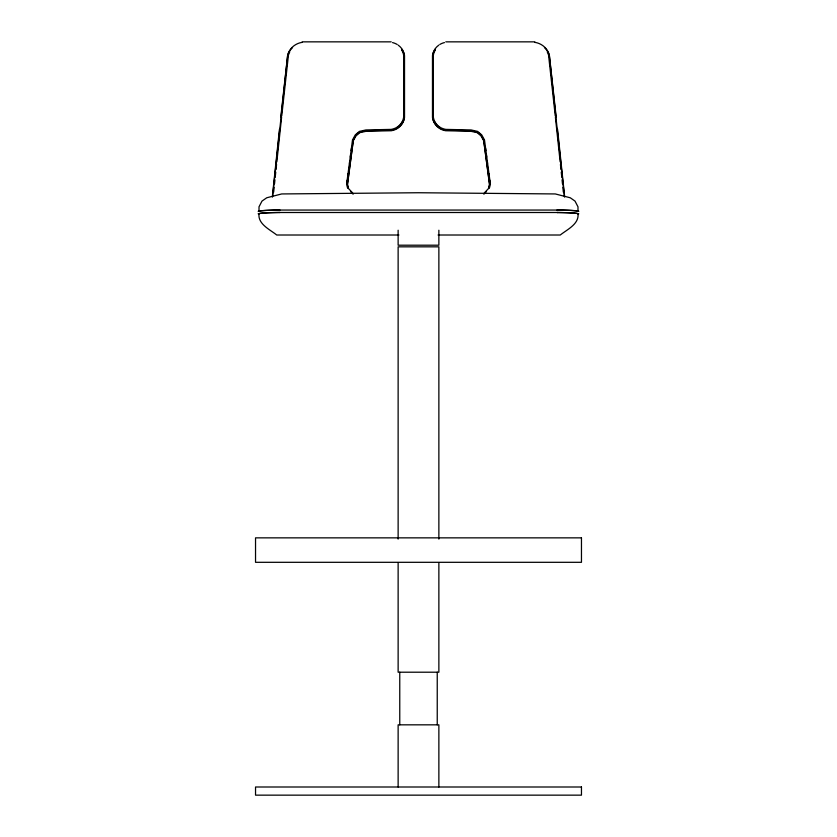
<?xml version="1.0" encoding="UTF-8"?>
<svg xmlns="http://www.w3.org/2000/svg" width="837" height="837" viewBox="0 0 837 837"><rect width="100%" height="100%" fill="white"/><g stroke="black" fill="none" stroke-linecap="round" stroke-linejoin="round"><path stroke-width="1.26" d="M259.01 213.77C257.702 224.107 270.11 229.662 276.733 235.009L398.925 235.009M272.559 196.685L287.656 55.577A17.786 17.336 -0.1 0 1 292.531 47.573M272.328 196.967L279.443 129.306M273.647 192.175L274.149 187.331M274.536 183.711L274.934 179.85M275.206 177.287L275.75 172.15M276.022 169.576L276.566 164.439M276.838 161.876L281.598 117.274M280.782 117.19L287.666 54.97A17.786 17.336 -0.1 0 1 302.063 42.363M281.734 115.987L288.294 56.487M346.612 184.213L352.503 139.936L355.296 134.862L359.345 131.409L365.915 129.944L391.214 129.39A14.92 14.543 0 0 0 403.654 117.264L403.654 55.263A14.93 14.553 0 0 0 401.603 49.875M346.947 182.55L347.282 179.997M347.794 176.178L348.129 173.625M348.631 169.806L348.977 167.264M349.479 163.435L349.814 160.892M350.326 157.074L350.661 154.521M351.163 150.702L351.498 148.149M488.798 188.262L489.572 185.04L483.713 140.752L481.055 135.918L477.278 132.675L470.771 131.273L445.619 130.739A15.736 15.338 -0.1 0 1 432.551 117.996L432.551 55.713A15.736 15.338 -0.1 0 1 435.366 49.111M488.526 188.461L489.572 184.182L483.713 140.177L481.066 135.353L477.278 132.11L470.98 130.718L445.619 130.164A15.736 15.338 0 0 1 432.551 117.421L432.551 55.116A15.736 15.338 0.2 0 1 438.85 45.104M489.551 187.603L490.105 185.343M483.87 194.205L486.506 191.401M484.309 192.939L488.996 188.032M356.112 134.736L357.734 133.355M378.669 130.227L382.436 130.143M302.209 41.85L391.214 41.85M445.786 41.85L534.791 41.85M279.642 210.056L557.358 210.056M279.642 212.504L557.358 212.504M438.075 235.009L560.267 235.009C566.89 229.662 579.298 224.107 577.99 213.77M454.564 130.143L458.331 130.227M479.266 133.355L480.888 134.736M348.004 188.032L352.691 192.939M350.494 191.401L353.13 194.205M346.895 185.343L347.449 187.603M348.474 188.461L347.428 184.182L353.287 140.177L355.934 135.353L359.722 132.11L366.02 130.718L391.381 130.164A15.736 15.338 0 0 0 404.449 117.421L404.449 55.116A15.736 15.338 0.1 0 0 398.15 45.104M348.202 188.262L347.428 185.04L353.287 140.752L355.945 135.918L359.722 132.675L366.229 131.273L391.381 130.739A15.736 15.338 0 0 0 404.449 117.996L404.449 55.713A15.736 15.338 0.1 0 0 401.634 49.111M490.388 184.213L484.497 139.936L481.704 134.862L477.655 131.409L471.085 129.944L445.786 129.39A14.92 14.543 0 0 1 433.346 117.264L433.346 55.263A14.93 14.553 0 0 1 435.397 49.875M485.502 148.149L485.837 150.702M486.339 154.521L486.674 157.074M487.186 160.892L487.521 163.435M488.023 167.264L488.369 169.806M488.871 173.625L489.206 176.178M489.718 179.997L490.053 182.55M556.218 117.19L549.334 54.97A17.786 17.336 0.1 0 0 534.937 42.363M548.706 56.487L555.266 115.987M555.402 117.274L560.162 161.876M557.557 129.306L564.672 196.967M560.434 164.439L560.978 169.576M561.25 172.15L561.794 177.287M562.066 179.85L562.464 183.711M562.851 187.331L563.353 192.175M564.441 196.685L549.344 55.577A17.786 17.336 -0.1 0 0 544.468 47.563M577.99 211.322L577.99 206.823L575.009 201.089L570.259 197.773L555.297 193.943L418.5 192.74L281.703 193.943L266.741 197.773L261.991 201.089L259.01 206.823L259.01 211.322A33.166 1.841 0.7 0 1 279.945 210.045M438.87 230.227L438.87 245.199L398.13 245.199L398.13 230.227M438.87 539.112L438.87 246.831L398.13 246.831L398.13 539.112M438.87 562.6L438.87 672.205L398.13 672.205L398.13 562.6M438.87 787L438.87 724.832L398.13 724.832L398.13 787M437.238 672.205L437.238 724.832M399.762 672.205L399.762 724.832M402.691 121.156A14.92 14.543 0 0 1 401.603 123.227M400.965 124.158A14.92 14.543 0 0 1 397.701 127.339M288.441 55.2A16.97 16.541 0 0 1 289.728 51.957M259.02 213.77A33.166 1.841 0.7 0 1 279.976 212.493M392.553 42.603A15.736 15.338 0.1 0 1 397.146 44.455M258.162 213.78A33.972 1.841 0.7 0 1 279.516 212.483M258.162 211.322A33.972 1.841 0.7 0 1 279.495 210.035M439.299 127.339A14.92 14.543 0 0 1 436.035 124.158M435.397 123.227A14.92 14.543 0 0 1 434.309 121.156M547.272 51.957A16.97 16.541 0 0 1 548.559 55.2M557.003 210.045A33.166 1.831 -0.7 0 1 577.98 211.322M557.023 212.493A33.166 1.841 -0.7 0 1 577.98 213.77M439.854 44.445A15.736 15.338 0.2 0 1 444.447 42.593M557.505 210.035A33.972 1.841 -0.7 0 1 578.838 211.322M557.201 212.525A33.972 1.81 -0.7 0 1 578.765 213.78M581.464 537.856L255.536 537.856L255.536 562.307L581.464 562.307L581.464 537.856M581.464 787L255.536 787L255.536 795.15L581.464 795.15L581.464 787"/></g></svg>
